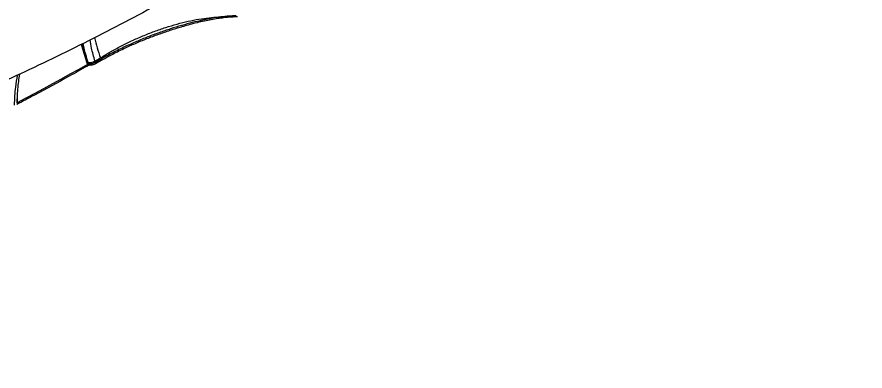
# Model space of a CAD drawing. Header units: millimetres. Extents: x -5517 to 6387, y -5295 to 6147.
# Drawn here: x 2996.7 to 3381.6, y 1077.3 to 1238.2 of the extents above; entities that cross this region are included whole.
import ezdxf

# ---------------------------------------------------------------- set-up
doc = ezdxf.new("R2010")
doc.units = ezdxf.units.MM
for name, color, linetype in [('DIKOM_ОБЪЕКТ', 7, 'Continuous'), ('DIKOM_РАЗМЕР_ЗОНА', 7, 'Continuous'), ('DIKOM_РАЗМЕР_ОБЪЕКТА', 7, 'Continuous')]:
    doc.layers.add(name, color=color, linetype=linetype)
doc.styles.add('style1', font='arial.ttf', dxfattribs={"width": 0.8})
doc.dimstyles.new('1-50', dxfattribs={"dimtxt": 300, "dimasz": 200, "dimexe": 100, "dimexo": 0, "dimgap": 100, "dimtad": 1, "dimtxsty": 'style1', "dimcen": 200, "dimclrd": 7, "dimclre": 7, "dimclrt": 7, "dimadec": 1, "dimazin": 2, "dimtfac": 1, "dimtmove": 0, "dimatfit": 2, "dimfxl": 0, "dimlwd": 25, "dimlwe": 18, "dimarcsym": 0})

# ---------------------------------------------------------------- blocks, each defined once
blk = doc.blocks.new('*D0')
at = {"layer": 'Defpoints', "color": 0, "transparency": 16777216}
for p in [(3079.07, 4135.26), (-4405.35, -2652.69), (-1397.56, -2652.69)]:
    blk.add_point(p, dxfattribs=at)
at = {"layer": 'DIKOM_РАЗМЕР_ОБЪЕКТА', "color": 7, "lineweight": 18, "transparency": 16777216}
for p, q in [((3079.07, 4135.26), (-4505.35, 4135.26)), ((-1397.56, -2652.69), (-4505.35, -2652.69))]:
    blk.add_line(p, q, dxfattribs=at)
at = {"layer": 'DIKOM_РАЗМЕР_ОБЪЕКТА', "color": 7, "lineweight": 25, "transparency": 16777216}
blk.add_line((-4405.35, 3935.26), (-4405.35, -2452.69), dxfattribs=at)
at = {"layer": 'DIKOM_РАЗМЕР_ОБЪЕКТА', "color": 7, "transparency": 16777216}
for points in [[(-4438.68, 3935.26), (-4372.02, 3935.26), (-4405.35, 4135.26)], [(-4438.68, -2452.69), (-4372.02, -2452.69), (-4405.35, -2652.69)]]:
    blk.add_solid(points, dxfattribs=at)
at = {"layer": 'DIKOM_РАЗМЕР_ОБЪЕКТА', "color": 7, "transparency": 16777216, "insert": (-4658.52, 741.29), "char_height": 300, "attachment_point": 5, "rotation": 90, "style": 'style1'}
blk.add_mtext('6800', dxfattribs=at)
blk = doc.blocks.new('*D2')
at = {"layer": 'Defpoints', "color": 0, "transparency": 16777216}
for p in [(4491.49, 3838.97), (-2445.56, 374.31), (4491.49, -4687.8)]:
    blk.add_point(p, dxfattribs=at)
at = {"layer": 'DIKOM_РАЗМЕР_ОБЪЕКТА', "color": 7, "lineweight": 18, "transparency": 16777216}
for p, q in [((4491.49, 3838.97), (4491.49, -4787.8)), ((-2445.56, 374.31), (-2445.56, -4787.8))]:
    blk.add_line(p, q, dxfattribs=at)
at = {"layer": 'DIKOM_РАЗМЕР_ОБЪЕКТА', "color": 7, "lineweight": 25, "transparency": 16777216}
blk.add_line((-2245.56, -4687.8), (4291.49, -4687.8), dxfattribs=at)
at = {"layer": 'DIKOM_РАЗМЕР_ОБЪЕКТА', "color": 7, "transparency": 16777216}
for points in [[(-2245.56, -4654.47), (-2245.56, -4721.14), (-2445.56, -4687.8)], [(4291.49, -4654.47), (4291.49, -4721.14), (4491.49, -4687.8)]]:
    blk.add_solid(points, dxfattribs=at)
at = {"layer": 'DIKOM_РАЗМЕР_ОБЪЕКТА', "color": 7, "transparency": 16777216, "insert": (1022.97, -4434.63), "char_height": 300, "attachment_point": 5, "style": 'style1'}
blk.add_mtext('6900', dxfattribs=at)
blk = doc.blocks.new('*D3')
at = {"layer": 'Defpoints', "color": 0, "transparency": 16777216}
for p in [(6386.85, 4728.17), (-4131.44, -152.69), (6386.85, -5195.35)]:
    blk.add_point(p, dxfattribs=at)
at = {"layer": 'DIKOM_РАЗМЕР_ЗОНА', "color": 7, "lineweight": 18, "transparency": 16777216}
for p, q in [((6386.85, 4728.17), (6386.85, -5295.35)), ((-4131.44, -152.69), (-4131.44, -5295.35))]:
    blk.add_line(p, q, dxfattribs=at)
at = {"layer": 'DIKOM_РАЗМЕР_ЗОНА', "color": 7, "lineweight": 25, "transparency": 16777216}
blk.add_line((-3931.44, -5195.35), (6186.85, -5195.35), dxfattribs=at)
at = {"layer": 'DIKOM_РАЗМЕР_ЗОНА', "color": 7, "transparency": 16777216}
for points in [[(-3931.44, -5162.02), (-3931.44, -5228.69), (-4131.44, -5195.35)], [(6186.85, -5162.02), (6186.85, -5228.69), (6386.85, -5195.35)]]:
    blk.add_solid(points, dxfattribs=at)
at = {"layer": 'DIKOM_РАЗМЕР_ЗОНА', "color": 7, "transparency": 16777216, "insert": (1127.71, -4942.18), "char_height": 300, "attachment_point": 5, "style": 'style1'}
blk.add_mtext('10500', dxfattribs=at)

msp = doc.modelspace()

# ---------------------------------------------------------------- linework, layer by layer
at = {"layer": 'DIKOM_ОБЪЕКТ', "color": 7, "linetype": 'Continuous', "lineweight": 15}
for p, q in [((3089.79, 1237.687), (3089.818, 1237.688)), ((3025.764, 1225.656), (3026.548, 1223.155)), ((3027.209, 1223.276), (3026.369, 1225.957)), ((3026.628, 1226.087), (3027.209, 1223.276)), ((3026.548, 1223.155), (3028.405, 1217.361)), ((3028.405, 1217.361), (3028.655, 1216.566)), ((3029.236, 1216.798), (3029.018, 1217.493)), ((3032.269, 1217.565), (3032.084, 1218.155)), ((3032.257, 1216.869), (3032.249, 1216.865)), ((3034.82, 1218.335), (3032.257, 1216.87)), ((3034.589, 1219.587), (3034.83, 1219.029)), ((3036.649, 1219.311), (3034.88, 1218.306))]:
    msp.add_line(p, q, dxfattribs=at)
at = {"layer": 'DIKOM_ОБЪЕКТ', "color": 7, "linetype": 'Continuous', "lineweight": 15, "flags": 128}
for points in [[(3028.655, 1216.566), (3024.684, 1214.326), (3020.708, 1212.104), (3016.725, 1209.899), (3012.736, 1207.713), (3008.741, 1205.544), (3004.74, 1203.393), (3000.733, 1201.26), (2996.72, 1199.145)], [(3028.655, 1216.566), (3028.706, 1216.402), (3028.736, 1216.251), (3028.745, 1216.118), (3028.732, 1216.008), (3028.697, 1215.924), (3028.642, 1215.871), (3028.64, 1215.869)], [(3032.084, 1218.155), (3032.397, 1218.333), (3032.71, 1218.512), (3033.024, 1218.691), (3033.337, 1218.87), (3033.65, 1219.049), (3033.963, 1219.228), (3034.276, 1219.407), (3034.589, 1219.587)], [(3032.269, 1217.565), (3032.32, 1217.402), (3032.351, 1217.251), (3032.36, 1217.119), (3032.348, 1217.009), (3032.314, 1216.925), (3032.26, 1216.871), (3032.257, 1216.869)], [(3034.83, 1219.029), (3034.51, 1218.846), (3034.19, 1218.662), (3033.87, 1218.479), (3033.55, 1218.296), (3033.23, 1218.113), (3032.909, 1217.93), (3032.589, 1217.747), (3032.269, 1217.565)], [(3034.847, 1218.355), (3034.823, 1218.337), (3034.82, 1218.335)], [(2996.72, 1199.145), (2996.766, 1198.979), (2996.791, 1198.825), (2996.796, 1198.689), (2996.779, 1198.577), (2996.741, 1198.492), (2996.683, 1198.437), (2996.677, 1198.433)]]:
    msp.add_lwpolyline(points, dxfattribs=at)
at = {"layer": 'DIKOM_ОБЪЕКТ', "color": 7, "linetype": 'Continuous', "lineweight": 15}
for centre, radius, start, end in [((3089.858, 1238.45), 0.766, 203.28118, 264.90156), ((3099.076, 1243.623), 68.821, 192.42015, 200.44159), ((3027.054, 1222.258), 1.03, 81.31001, 119.37741), ((3028.943, 1216.353), 1.143, 86.24379, 118.09401), ((3029.393, 1223.194), 5.713, 266.23796, 298.10153), ((3029.971, 1216.993), 0.761, 194.84738, 261.3808), ((3034.24, 1218.676), 0.687, 332.1359, 30.8847)]:
    msp.add_arc(centre, radius, start, end, dxfattribs=at)
for points, knots in [([(3088.312, 1259.446), (3086.211, 1258.221), (3078.779, 1253.887), (3065.91, 1246.667), (3049.678, 1237.871), (3033.328, 1229.372), (3016.873, 1221.163), (3000.314, 1213.248), (2983.659, 1205.629), (2966.91, 1198.309), (2950.074, 1191.288), (2933.156, 1184.57), (2916.159, 1178.154), (2899.09, 1172.044), (2881.952, 1166.24), (2864.752, 1160.745), (2847.493, 1155.558), (2830.181, 1150.682), (2812.821, 1146.117), (2795.417, 1141.864), (2777.975, 1137.925), (2760.499, 1134.299), (2742.994, 1130.989), (2725.466, 1127.991), (2707.918, 1125.321), (2692.553, 1123.218), (2683.028, 1122.136), (2679.367, 1121.72)], [0, 0, 0, 0, 0.0165874, 0.0586667, 0.1007239, 0.1427436, 0.1847251, 0.2266672, 0.2685691, 0.3104303, 0.3522497, 0.3940271, 0.4357615, 0.4774528, 0.5191001, 0.5607035, 0.6022627, 0.6437776, 0.6852476, 0.7266731, 0.7680544, 0.8093911, 0.850684, 0.8919334, 0.9331395, 0.9743031, 1, 1, 1, 1]), ([(3034.589, 1219.587), (3036.059, 1220.492), (3038.999, 1222.301), (3043.753, 1224.879), (3048.703, 1227.317), (3053.809, 1229.576), (3059, 1231.629), (3064.214, 1233.438), (3069.383, 1234.988), (3074.438, 1236.257), (3079.309, 1237.215), (3083.933, 1237.856), (3087.159, 1238.1), (3088.833, 1238.14), (3089.154, 1238.147)], [0, 0, 0, 0, 0.0874425, 0.1748854, 0.2633133, 0.3520177, 0.4404461, 0.5297497, 0.6193374, 0.7086415, 0.7985503, 0.8887509, 0.9786598, 1, 1, 1, 1]), ([(3089.154, 1238.147), (3087.861, 1237.96), (3085.27, 1237.583), (3080.92, 1236.716), (3076.299, 1235.635), (3071.423, 1234.313), (3066.375, 1232.776), (3061.221, 1231.034), (3056.03, 1229.096), (3050.87, 1226.988), (3045.539, 1224.608), (3040.108, 1221.957), (3036.589, 1220.005), (3034.83, 1219.029)], [0, 0, 0, 0, 0.0883725, 0.1770241, 0.2653926, 0.3537673, 0.4424253, 0.5307998, 0.6189463, 0.7073706, 0.795518, 0.8977588, 1, 1, 1, 1]), ([(3089.791, 1237.659), (3089.367, 1237.607), (3088.054, 1237.445), (3085.632, 1237.042), (3082.559, 1236.458), (3079.308, 1235.743), (3076.062, 1234.954), (3073.853, 1234.346), (3072.817, 1234.061)], [0, 0, 0, 0, 0.0888232, 0.274751, 0.4615551, 0.648621, 0.8352819, 1, 1, 1, 1]), ([(3096.095, 1238.621), (3095.073, 1238.61), (3093.013, 1238.588), (3090.447, 1238.295), (3089.154, 1238.147)], [0, 0, 0, 0, 0.4964777, 1, 1, 1, 1]), ([(3096.751, 1238.155), (3096.23, 1238.158), (3095.055, 1238.164), (3092.912, 1238.024), (3091.115, 1237.863), (3090.013, 1237.707), (3089.819, 1237.679)], [0, 0, 0, 0, 0.2633085, 0.5947162, 0.9287197, 1, 1, 1, 1]), ([(3036.511, 1219.331), (3037.701, 1219.99), (3040.692, 1221.646), (3045.596, 1224.029), (3051.035, 1226.463), (3056.304, 1228.614), (3061.609, 1230.596), (3066.859, 1232.356), (3070.664, 1233.544), (3072.633, 1234.07), (3072.946, 1234.153)], [0, 0, 0, 0, 0.1075624, 0.2702135, 0.4104841, 0.551196, 0.6914647, 0.8321604, 0.9733056, 1, 1, 1, 1]), ([(3032.084, 1218.155), (3031.502, 1220.136), (3030.527, 1223.462), (3030.065, 1226.486), (3029.878, 1227.708)], [0, 0, 0, 0, 0.5958114, 1, 1, 1, 1]), ([(3029.018, 1217.493), (3028.925, 1217.791), (3028.458, 1219.278), (3027.842, 1221.201), (3027.345, 1222.83), (3027.209, 1223.276)], [0, 0, 0, 0, 0.1536614, 0.7683025, 1, 1, 1, 1]), ([(3029.852, 1216.241), (3029.846, 1216.242), (3029.833, 1216.243), (3029.732, 1216.24), (3029.565, 1216.216), (3029.314, 1216.156), (3029.017, 1216.053), (3028.772, 1215.946), (3028.669, 1215.884), (3028.646, 1215.869)], [0, 0, 0, 0, 0.0937859, 0.2041986, 0.3513373, 0.5217985, 0.7239309, 0.9377404, 1, 1, 1, 1]), ([(3029.236, 1216.798), (3029.199, 1216.794), (3029.123, 1216.786), (3028.974, 1216.738), (3028.819, 1216.667), (3028.712, 1216.605), (3028.661, 1216.57), (3028.655, 1216.566)], [0, 0, 0, 0, 0.2402992, 0.4811591, 0.7223027, 0.9629132, 1, 1, 1, 1]), ([(3032.269, 1217.565), (3032.234, 1217.546), (3031.97, 1217.404), (3031.414, 1217.159), (3030.604, 1216.911), (3029.826, 1216.771), (3029.433, 1216.789), (3029.236, 1216.798)], [0, 0, 0, 0, 0.0372253, 0.2781058, 0.5188504, 0.7593842, 1, 1, 1, 1]), ([(3031.324, 1216.473), (3031.168, 1216.421), (3030.735, 1216.274), (3030.243, 1216.198), (3029.93, 1216.248), (3029.859, 1216.259)], [0, 0, 0, 0, 0.3022399, 0.8425914, 1, 1, 1, 1]), ([(3032.242, 1216.877), (3032.051, 1216.766), (3031.762, 1216.6), (3031.435, 1216.505), (3031.324, 1216.473)], [0, 0, 0, 0, 0.6612869, 1, 1, 1, 1]), ([(3028.64, 1215.869), (3025.887, 1214.318), (3017.903, 1209.82), (3007.247, 1204.01), (2999.319, 1199.828), (2996.677, 1198.433)], [0, 0, 0, 0, 0.2597943, 0.7532414, 1, 1, 1, 1]), ([(2996.832, 1211.712), (2996.515, 1209.939), (2995.972, 1206.907), (2995.564, 1202.319), (2995.481, 1199.552), (2995.439, 1198.162)], [0, 0, 0, 0, 0.4121074, 0.7047701, 1, 1, 1, 1]), ([(2997.796, 1212.153), (2997.62, 1211.06), (2997.265, 1208.859), (2996.921, 1205.372), (2996.71, 1201.945), (2996.698, 1199.652), (2996.692, 1198.593)], [0, 0, 0, 0, 0.2555762, 0.5148211, 0.7758974, 1, 1, 1, 1]), ([(2996.72, 1199.145), (2996.719, 1199.357), (2996.719, 1199.942), (2996.722, 1200.528), (2996.724, 1200.902)], [0, 0, 0, 0, 0.3611274, 1, 1, 1, 1])]:
    msp.add_open_spline(points, degree=3, knots=knots, dxfattribs=at)

# ---------------------------------------------------------------- dimensions: what is measured, and where the dimension line sits
at = {"layer": 'DIKOM_РАЗМЕР_ЗОНА'}
dim = msp.add_linear_dim(base=(6386.855, -5195.352), p1=(-4131.439, -152.689), p2=(6386.855, 4728.173), text='10500', dimstyle='1-50', dxfattribs=at)
dim.commit()
dim.dimension.update_dxf_attribs({"geometry": '*D3', "text_midpoint": (1127.708, -5195.352), "dimtype": 160})
at = {"layer": 'DIKOM_РАЗМЕР_ОБЪЕКТА'}
dim = msp.add_linear_dim(base=(-4405.349, -2652.689), p1=(3079.071, 4135.263), p2=(-1397.558, -2652.689), angle=90, text='6800', dimstyle='1-50', dxfattribs=at)
dim.commit()
dim.dimension.update_dxf_attribs({"geometry": '*D0', "text_midpoint": (-4405.349, 741.287), "dimtype": 160})
dim = msp.add_linear_dim(base=(4491.49, -4687.804), p1=(-2445.558, 374.311), p2=(4491.49, 3838.967), text='6900', dimstyle='1-50', dxfattribs=at)
dim.commit()
dim.dimension.update_dxf_attribs({"geometry": '*D2', "text_midpoint": (1022.966, -4687.804), "dimtype": 160})

doc.saveas('drawing.dxf')
